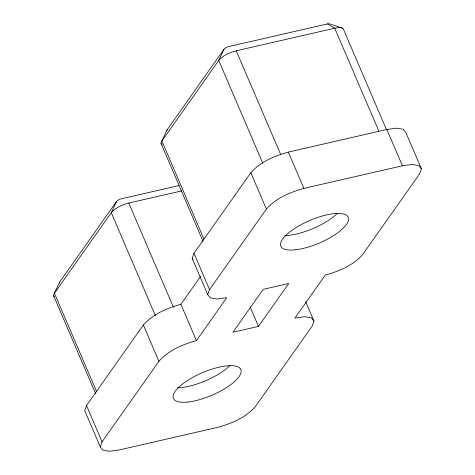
<?xml version="1.0" encoding="UTF-8"?>
<svg xmlns="http://www.w3.org/2000/svg" width="475" height="475" viewBox="0 0 475 475"><rect width="100%" height="100%" fill="white"/><g stroke="black" fill="none" stroke-linecap="round" stroke-linejoin="round"><path stroke-width="0.71" d="M200.515 276.509L180.886 304.315C167.081 308.156 153.027 313.981 143.373 324.977L86.515 405.525L84.71 410.554L100.278 446.862L102.915 450.169L109.588 451.25L119.29 449.944L217.793 427.334C231.598 423.486 245.658 417.662 255.307 406.665L312.164 326.117L313.969 321.094L305.609 301.589M100.278 446.862L102.077 441.839L158.935 361.291C168.589 350.295 182.643 344.47 196.454 340.622L226.741 297.712L217.045 299.018L210.366 297.938L207.729 294.637L192.167 258.323L193.972 253.294L250.83 172.746C260.478 161.749 274.532 155.931 288.343 152.083L386.846 129.473L396.548 128.161L403.222 129.242L405.858 132.549L421.42 168.862L419.621 173.886L362.763 254.44C353.109 265.43 339.055 271.255 325.244 275.102L294.957 318.012L304.653 316.706L311.333 317.787L313.969 321.094M207.729 294.637L209.534 289.608L266.392 209.059C276.04 198.063 290.1 192.238 303.905 188.397L402.408 165.787L412.11 164.475L418.784 165.555L421.42 168.862M179.027 185.559L121.511 198.764A4.192 1.401 -23.2 0 0 116.506 201.519L59.648 282.067L54.417 293.241A14.672 4.898 -23.2 0 0 54.174 296.727M116.506 201.519L111.275 212.693L54.417 293.241L96.734 391.964M342.386 28.102L329.65 23.893A4.192 1.401 -23.2 0 0 327.465 23.922L228.962 46.532A4.192 1.401 -23.2 0 0 223.963 49.287L167.105 129.841L161.874 141.01A14.672 4.898 -23.2 0 0 162.26 144.899M223.963 49.287L218.732 60.462L161.874 141.01L203.894 239.056M258.471 326.39L288.764 283.474L263.227 289.34L232.934 332.251L258.471 326.39L250.117 306.886M262.794 163.269L218.732 60.462A14.672 4.898 -23.2 0 1 236.235 50.819L334.744 28.209A14.672 4.898 -23.2 0 1 343.615 29.646L386.513 129.728M155.343 315.501L111.275 212.693A14.672 4.898 -23.2 0 1 128.784 203.045L181.99 190.837M327.465 23.922L334.744 28.209L378.807 131.017M192.167 258.323L193.046 259.427M386.846 129.473L402.408 165.787M288.343 152.083L303.905 188.397M236.235 50.819L280.594 154.304M250.83 172.746L266.392 209.059M161.031 143.355L203.051 241.401M193.972 253.294L209.534 289.608M180.886 304.315L196.454 340.622M128.784 203.045L173.428 307.218M143.373 324.977L158.935 361.291M53.58 295.587L95.6 393.627M86.515 405.525L102.077 441.839M59.761 283.177A4.192 1.401 -23.2 0 1 59.648 282.067M229.757 365.679A36.67 12.243 -23.2 0 1 177.377 387.766M166.862 130.512A4.192 1.401 -23.2 0 1 167.105 129.841M337.214 213.447A36.67 12.243 -23.2 0 1 284.828 235.535M187.417 402.082A36.67 12.243 -23.2 0 0 241.021 372.554A36.67 12.243 -23.2 0 0 192.927 377.293A36.67 12.243 -23.2 0 0 187.417 402.082M294.874 249.856A36.67 12.243 -23.2 0 0 348.478 220.329A36.67 12.243 -23.2 0 0 300.378 225.061A36.67 12.243 -23.2 0 0 294.874 249.856"/></g></svg>
